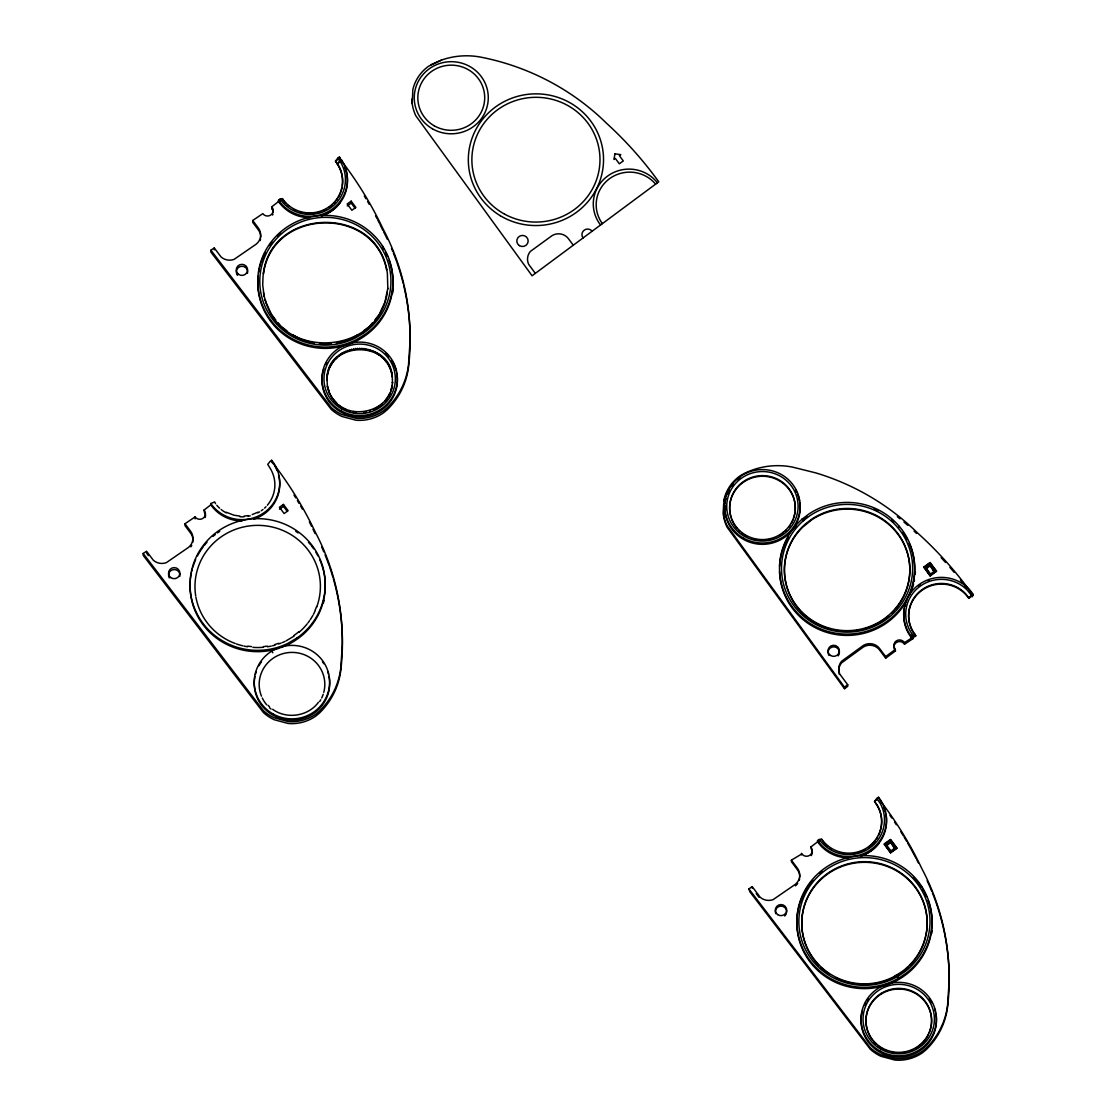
<?xml version="1.0" encoding="UTF-8"?>
<svg xmlns="http://www.w3.org/2000/svg" width="1116" height="1116" viewBox="0 0 1116 1116"><rect width="100%" height="100%" fill="white"/><g stroke="black" fill="none" stroke-linecap="round" stroke-linejoin="round"><path stroke-width="1.5" d="M326.876 380.165L326.932 378.157L327.476 387.126L330.015 394.743L327.448 386.15L327.476 387.126M387.838 288.946L387.378 273.643C378.798 203.056 267.296 206.418 262.985 277.396L262.72 285.068L264.171 296.465L263.446 292.699M326.974 379.119C326.458 340.282 390.377 338.274 392.302 377.069L392.274 376.106L392.497 383.095L392.455 382.118C391.786 414.343 342.417 423.257 329.987 393.781M384.783 302.673L387.824 288.305M392.692 293.131L393.306 288.974M931.762 933.367L932.167 930.605M391.953 374.125L391.981 375.088C386.806 340.115 330.127 341.887 327.169 377.124L327.127 376.162M390.907 390L390.949 390.963L392.288 385.09M723.628 503.846L723.433 515.09A43.161 42.031 -1.7 0 0 727.018 527.101L844.505 688.698L847.755 686.284L847.714 684.736L839.86 674.19A12.611 12.276 -1.7 0 1 841.506 661.328L863.31 645.466A12.192 11.871 -1.7 0 1 879.882 648.884L885.63 656.626L885.685 658.175L895.464 650.921L895.004 648.842A5.692 5.552 -1.7 0 1 896.092 641.072A5.692 5.552 -1.7 0 1 904.072 642.119L904.532 644.197L912.762 638.812L911.967 636.929M386.624 269.235L386.652 269.877C373.846 205.121 272.36 208.176 263.488 273.587L263.46 272.946M265.957 302.617L265.134 299.548C281.371 361.319 378.826 355.432 387.322 292.113L387.336 292.755M914.199 581.227L914.45 579.999M913.586 584.114L911.521 590.852M323.319 603.226L324.086 600.52M374.878 319.985L379.328 314.293L384.364 303.245M315.172 610.089L316.623 606.518M388.452 395.524L388.48 396.487L390.237 392.86M339.962 202.903L337.981 205.372A35.712 34.777 -1.7 0 1 325.454 214.398L321.408 215.862M879.017 843.138L877.05 845.607A35.712 34.777 -1.7 0 1 864.509 854.647L860.478 856.112M341.412 159.727L341.636 161.248L339.404 157.021L337.771 158.179L335.498 161.109L337.52 164.457A32.81 31.959 -1.7 0 1 342.347 185.577M339.78 160.885L337.52 164.457M904.49 642.649L911.646 638.003L909.54 633.818A37.707 36.716 -1.7 0 1 919.249 584.421A37.707 36.716 -1.7 0 1 970.46 590.685L972.65 593.628L968.758 598.357L972.789 595.372L970.502 591.982M877.204 799.488L874.553 801.358L877.608 805.78A32.81 31.959 -1.7 0 1 866.407 848.16A32.81 31.959 -1.7 0 1 822.297 839.999L821.474 838.883L817.568 840.515L819.744 843.333A37.707 36.716 -1.7 0 0 870.954 849.597A37.707 36.716 -1.7 0 0 880.663 800.2L878.473 797.27L876.841 798.428L874.553 801.358L876.59 804.692A32.81 31.959 -1.7 0 1 878.543 835.424M337.66 164.066L339.962 161.123L337.771 158.179M318.506 702.187C308.351 716.36 286.645 719.625 272.653 709.288M363.732 330.81L369.675 326.388L372.353 322.942M802.348 518.968L799.265 521.8A67.602 65.844 -1.7 0 0 792.834 607.634A67.602 65.844 -1.7 0 0 879.059 626.229A67.602 65.844 -1.7 0 0 910.684 545.836L909.122 541.985A67.602 65.844 -1.7 0 0 900.486 527.798L897.766 524.618A67.602 65.844 -1.7 0 0 809.058 513.876L802.348 518.968L803.687 520.433L810.202 515.508A65.579 63.877 -1.7 0 1 907.266 542.781L908.773 546.505A65.579 63.877 -1.7 0 1 878.097 624.5A65.579 63.877 -1.7 0 1 794.452 606.462A65.579 63.877 -1.7 0 1 800.688 523.195L803.687 520.433M299.046 631.642L293.954 635.534M273.239 212.542A5.692 5.552 -1.7 0 0 272.234 209.264L271.788 206.781L279.544 200.796M205.191 517.517A5.692 5.552 -1.7 0 0 204.493 512.523L204.047 510.054L210.798 504.85L210.771 503.553L214.677 501.921L215.514 503.679M812.211 853.252A5.692 5.552 -1.7 0 0 811.29 849.109L810.858 847.016L817.596 841.813L817.568 840.515M279.586 201.438L278.554 202.219L278.498 200.28L280.088 199.08L282.404 198.648L283.227 199.764A32.81 31.959 -1.7 0 0 327.351 207.925A32.81 31.959 -1.7 0 0 338.553 165.531L335.498 161.109L338.134 159.239M818.335 841.548L819.925 840.348A35.684 34.763 -1.7 0 0 867.913 849.234A35.684 34.763 -1.7 0 0 880.106 803.129L876.841 798.428M655.608 184.14L658.747 181.782A385.843 375.799 -1.7 0 0 606.476 123.206A245.101 238.726 -1.7 0 0 481.387 57.251A74.102 72.177 -1.7 0 0 441.643 60.013L428.572 66.235A40.901 39.841 -1.7 0 0 412.85 89.545L412.195 103.69A43.161 42.031 -1.7 0 0 415.766 115.687L532.081 275.778L655.608 184.14A33.452 32.573 -1.7 0 0 609.392 178.811A33.452 32.573 -1.7 0 0 602.361 223.619L602.375 223.646M844.505 688.698L844.449 687.149L847.714 684.736M885.63 656.626L895.409 649.373M351.177 201.159L347.174 203.991L351.861 210.268L355.865 207.436L351.177 201.159L351.233 203.098L354.986 208.12M347.229 205.93L351.233 203.098M210.771 503.553L212.947 506.357A37.707 36.716 -1.7 0 0 264.157 512.621A37.707 36.716 -1.7 0 0 273.866 463.238L271.676 460.294L270.044 461.452L267.756 464.382L269.793 467.73A32.81 31.959 -1.7 0 1 267.338 505.213M204.047 510.054L204.437 510.598A5.692 5.552 -1.7 0 1 203 518.312A5.692 5.552 -1.7 0 1 195.077 516.917L184.977 523.753L190.362 530.923A12.192 11.871 -1.7 0 1 188.576 547.342L166.354 562.645A12.611 12.276 -1.7 0 1 153.297 560.204L146.545 551.22L143.183 553.494L263.474 710.753A43.161 42.031 -1.7 0 0 274.09 717.783L288.095 721.536A40.901 39.841 -1.7 0 0 315.702 714.184L319.12 711.338A74.102 72.177 -1.7 0 0 340.785 668.01L342.319 644.616A245.101 238.726 -1.7 0 0 315.061 531.676A386.01 375.966 -1.7 0 0 274.355 464.926L271.816 462.163M283.45 504.432L279.446 507.264L284.134 513.541L288.123 510.71L283.45 504.432L283.506 506.357L287.244 511.379M279.502 509.189L283.506 506.357M293.968 636.176L286.045 640.891M806.924 516.708L805.654 517.601A67.616 65.858 -1.7 0 0 803.45 519.345M923.825 567.054L930.13 562.576L936.491 571.099L930.2 575.968L923.825 567.054L930.2 575.968M923.839 567.444L930.13 562.576M929.614 573.931L925.834 567.751L929.837 564.905L934.552 572.341L929.837 564.905M925.862 568.895L929.865 566.063M934.51 571.197L930.507 574.029L925.834 567.751M930.186 575.563L936.491 571.099M972.775 594.856L968.73 597.716L965.368 593.517A32.81 31.959 -1.7 0 0 920.533 590.796A32.81 31.959 -1.7 0 0 914.869 634.209L915.72 635.967L912.748 637.933M890.261 841.785L886.257 844.617L890.931 850.894L894.934 848.062L890.261 841.785L894.976 849.22L894.934 848.062M886.285 845.775L890.289 842.943M890.61 852.443L896.915 847.979L890.554 839.455L884.249 843.919L890.624 852.833L896.929 848.369L890.568 839.846L884.263 844.31L890.624 852.833M900.765 973.138L896.301 976.012M260.726 237.317A12.192 11.871 -1.7 0 0 258.145 229.589L252.76 222.405L252.704 220.48L262.804 213.644A5.692 5.552 -1.7 0 0 270.728 215.039A5.692 5.552 -1.7 0 0 272.178 207.325L271.788 206.781M407.982 308.211A245.101 238.726 -1.7 0 1 408.568 366.676A74.102 72.177 -1.7 0 1 386.917 410.004L383.485 412.85A40.901 39.841 -1.7 0 1 355.892 420.202L341.873 416.449A43.161 42.031 -1.7 0 1 331.257 409.419L210.966 252.16L210.91 250.221L214.272 247.947L221.038 256.931A12.611 12.276 -1.7 0 0 234.095 259.372L256.317 244.069A12.192 11.871 -1.7 0 0 258.089 227.664L252.704 220.48M947.038 948.056A245.101 238.726 -1.7 0 1 947.623 1006.52A74.102 72.177 -1.7 0 1 925.973 1049.863L922.541 1052.695A40.901 39.841 -1.7 0 1 894.934 1060.061L880.929 1056.294A43.161 42.031 -1.7 0 1 870.313 1049.277L750.022 892.005L748.864 888.908L752.226 886.634L760.094 897.166A12.611 12.276 -1.7 0 0 773.151 899.608L795.373 884.304A12.192 11.871 -1.7 0 0 797.159 867.899L791.383 860.171L801.874 853.893A5.692 5.552 -1.7 0 0 809.798 855.274A5.692 5.552 -1.7 0 0 811.234 847.56L810.858 847.016M910.837 635.674L912.511 634.572A35.684 34.763 -1.7 0 1 918.663 587.351A35.684 34.763 -1.7 0 1 967.433 590.294L971.018 594.786M911.605 636.706L913.279 635.604L915.72 635.967M881.194 993.393L879.492 994.523A32.824 31.973 -1.7 0 0 884.765 1049.319A32.824 31.973 -1.7 0 0 931.525 1018.35A32.824 31.973 -1.7 0 0 881.194 993.393L881.068 994.133M897.696 976.472L904.518 971.966A65.579 63.877 -1.7 0 0 907.894 873.577L904.727 871.024A65.579 63.877 -1.7 0 0 819.13 875.349A65.579 63.877 -1.7 0 0 810.886 958.449A65.579 63.877 -1.7 0 0 894.069 978.397L897.696 976.472L898.715 978.174L905.746 973.529A67.602 65.844 -1.7 0 0 922.681 887.987L920.407 884.486A67.602 65.844 -1.7 0 0 909.233 872.098L905.969 869.462A67.602 65.844 -1.7 0 0 817.721 873.926A67.602 65.844 -1.7 0 0 809.24 959.593A67.602 65.844 -1.7 0 0 894.99 980.155L898.715 978.174M431.069 64.658L441.643 60.013M336.39 343.268L350.201 339.25L357.204 335.121M893.93 977.267L896.092 975.454M257.838 512.216L252.174 514.615M253.681 519.135L255.899 518.354A37.707 36.716 -1.7 0 0 271.09 507.613L272.541 505.785A37.707 36.716 -1.7 0 0 278.582 475.067M321.492 215.834L323.64 215.081A37.707 36.716 -1.7 0 0 338.818 204.34L340.268 202.512A37.707 36.716 -1.7 0 0 344.844 167.414M860.562 856.084L862.71 855.33A37.707 36.716 -1.7 0 0 877.887 844.575L879.338 842.747A37.707 36.716 -1.7 0 0 885.895 814.289M275.038 644.462L278.791 643.29M928.4 580.948L929.321 580.655M248.171 515.606L244.083 516.122M263.432 646.624L267.352 646.136M319.357 343.337L323.319 344.23L331.173 343.351M239.968 516.122L233.872 515.187L226.227 512.244M247.724 646.136L251.63 646.61M293.355 335.093L300.385 339.222L314.182 343.268M278.261 322.901L280.967 326.346L286.854 330.782M333.126 398.956L338.79 405.764L338.762 404.787M268.021 705.312L269.472 706.735M802.097 519.205L803.478 520.628M600.659 224.93L599.264 223.214A35.712 34.777 -1.7 0 1 607.369 176.244A35.712 34.777 -1.7 0 1 655.999 181.099L657.31 182.857M278.54 201.578L280.716 204.381A37.707 36.716 -1.7 0 0 309.76 217.676M911.995 637.822L912.762 638.812M904.532 644.197L904.113 643.667A5.692 5.552 -1.7 0 0 894.209 648.856M895.464 650.921L895.046 650.391A5.692 5.552 -1.7 0 1 894.572 649.651M885.685 658.175L879.924 650.433A12.192 11.871 -1.7 0 0 863.352 647.015L841.548 662.876A12.611 12.276 -1.7 0 0 839.344 674.329M844.449 687.149L726.962 525.552A43.161 42.031 -1.7 0 1 723.391 513.541L724.047 499.396A40.901 39.841 -1.7 0 1 739.768 476.086L743.591 473.798A74.102 72.177 -1.7 0 1 792.583 467.116L815.88 472.919A245.101 238.726 -1.7 0 1 917.673 533.071A386.01 375.966 -1.7 0 1 970.25 591.424L970.767 592.15M878.473 797.27L881.152 801.888A386.01 375.966 -1.7 0 1 921.858 868.653A245.101 238.726 -1.7 0 1 949.116 981.578L947.582 1004.972A74.102 72.177 -1.7 0 1 925.931 1048.315L922.5 1051.146A40.901 39.841 -1.7 0 1 894.893 1058.512L880.887 1054.76A43.161 42.031 -1.7 0 1 870.271 1047.729L748.864 888.908M210.91 250.221L331.201 407.493A43.161 42.031 -1.7 0 0 341.817 414.51L355.823 418.277A40.901 39.841 -1.7 0 0 383.43 410.911L386.861 408.079A74.102 72.177 -1.7 0 0 408.512 364.737L410.046 341.343A245.101 238.726 -1.7 0 0 382.802 228.403A386.01 375.966 -1.7 0 0 342.096 161.653M968.758 598.357L966.749 595.665A32.81 31.959 -1.7 0 0 921.356 590.81A32.81 31.959 -1.7 0 0 914.897 634.851M930.144 562.98L936.505 571.504M914.869 634.209L915.692 635.311M912.511 634.572L913.279 635.604M911.646 638.003L909.582 635.102A37.707 36.716 -1.7 0 1 904.406 608.555M573.289 245.213L568.686 239.019A12.192 11.871 -1.7 0 0 552.113 235.602L530.309 251.463A12.611 12.276 -1.7 0 0 528.663 264.325L535.331 273.364M341.538 160.955L339.404 157.021M339.557 158.904L341.566 161.597M819.158 839.316L819.925 840.348M817.596 841.813L819.786 844.617A37.707 36.716 -1.7 0 0 848.83 857.911M285.877 203.489A32.81 31.959 -1.7 0 1 283.255 200.406L282.404 198.648M280.088 199.08L280.855 200.113A35.684 34.763 -1.7 0 0 328.843 208.999A35.684 34.763 -1.7 0 0 341.036 162.894L339.962 161.123M278.498 200.28L280.688 203.098A37.707 36.716 -1.7 0 0 331.884 209.362A37.707 36.716 -1.7 0 0 341.594 159.965M756.188 893.498L758.992 897.25M210.798 504.85L212.989 507.654A37.707 36.716 -1.7 0 0 242.019 520.949M146.601 553.159L148.47 555.656M266.333 303.189L271.369 314.252L275.764 319.943M271.746 651.116L272.834 652.776M920.463 885.769L921.551 887.457L921.509 886.174M383.653 249.035L382.439 245.939M897.431 976.612L898.408 978.341M909.163 543.283L910.726 547.119A67.616 65.858 -1.7 0 1 909.191 595.581M264.157 295.824L265.148 300.19M411.846 99.059L412.195 103.69M972.65 593.628L972.692 594.912M899.175 526.264L899.217 527.547M271.676 460.294L271.718 461.578M972.789 595.372L972.287 596.767L972.273 595.86M822.241 839.916L822.311 840.641A32.81 31.959 -1.7 0 0 827.933 846.472M801.483 853.349L801.539 854.898M783.223 532.318L781.758 534.09A32.824 31.973 -1.7 0 1 780.042 535.22M791.383 860.171L791.439 861.719L797.201 869.448A12.192 11.871 -1.7 0 1 799.781 877.162M752.226 886.634L752.282 888.183M391.507 372.158L391.535 373.135M391.939 386.108L391.967 387.071M390.935 370.233L390.963 371.196M391.493 388.061L391.521 389.038M390.237 368.35L390.265 369.312M389.414 366.508L389.442 367.471M388.48 364.709L388.507 365.685M389.386 393.725L389.428 394.701M387.433 362.979L387.461 363.955M386.275 361.319L386.303 362.295M387.405 397.254L386.275 399.877L386.248 398.914M385.006 359.743L385.034 360.705M383.653 358.236L383.681 359.199M384.978 400.505L385.006 401.467M382.188 356.813L382.216 357.776M382.16 403.434L382.188 404.397M380.64 355.488L380.668 356.45M380.612 404.759L380.64 405.722M379.022 354.26L379.049 355.223M378.98 405.987L377.292 408.093L377.264 407.117M377.306 353.13L377.334 354.093M375.534 352.112L375.562 353.075M373.707 351.191L373.734 352.168M375.492 408.149L375.52 409.112M371.809 350.396L371.837 351.373M373.651 409.056L373.679 410.032M369.87 349.726L369.898 350.689M369.815 410.549L369.842 411.511M367.889 349.168L367.917 350.131M365.881 348.722L365.909 349.699M363.844 348.415L363.872 349.378M365.825 411.539L365.853 412.515M363.788 411.86L363.816 412.822M361.793 348.22L361.821 349.196M359.729 348.164L359.757 349.127M357.664 348.234L357.692 349.196M355.613 348.415L355.641 349.392M353.577 348.736L353.605 349.699M355.558 411.86L355.586 412.836M351.554 349.168L351.596 350.145M353.521 411.553L353.549 412.515M349.573 349.74L349.615 350.703M347.634 350.424L347.662 351.387M349.531 410.562L349.559 411.525M345.751 351.219L345.779 352.182M343.909 352.126L343.937 353.102M345.695 409.084L345.723 410.046M342.138 353.158L342.166 354.121M343.868 408.177L343.895 409.14M341.984 353.256L342.012 354.218M342.082 407.145L342.124 408.121M340.422 354.288L340.45 355.251M340.38 406.029L340.408 406.991M338.79 355.516L338.818 356.492M337.241 356.855L337.269 357.817M335.79 358.264L335.818 359.24M337.213 403.462L337.241 404.438M334.423 359.784L334.451 360.747M335.749 402.053L335.776 403.015M334.395 400.546L334.423 401.509M333.154 361.361L333.182 362.337M331.996 363.035L332.024 363.997M331.968 397.296L331.996 398.259L330.922 395.566M330.95 364.765L330.978 365.727M330.001 366.55L330.029 367.513M329.192 368.392L329.22 369.354M328.481 370.289L328.509 371.251M329.164 391.939L329.192 392.902M328.467 390.042L328.495 391.019M327.909 372.214L327.937 373.176M327.462 374.167L327.49 375.143M327.895 388.117L327.923 389.079M283.255 200.406L283.171 199.68L280.855 200.113L279.265 201.312L279.307 202.596M272.178 207.325L272.234 209.264M214.272 247.947L214.328 249.886M195.077 516.917L195.133 518.856M184.977 523.753L185.033 525.678L190.417 532.862A12.192 11.871 -1.7 0 1 192.803 542.236M143.183 553.494L143.239 555.433L263.529 712.692A43.161 42.031 -1.7 0 0 274.145 719.722L288.151 723.475A40.901 39.841 -1.7 0 0 315.758 716.109L319.19 713.277A74.102 72.177 -1.7 0 0 340.84 669.935A245.101 238.726 -1.7 0 0 333.335 578.702M583.082 237.959A5.692 5.552 -1.7 0 1 584.17 230.189A5.692 5.552 -1.7 0 1 592.15 231.235M265.971 506.72A32.81 31.959 -1.7 0 1 264.52 508.143M262.971 509.482A32.81 31.959 -1.7 0 1 261.339 510.71M259.637 511.839A32.81 31.959 -1.7 0 1 257.852 512.858M250.207 515.815A32.81 31.959 -1.7 0 1 248.198 516.262M244.111 516.764A32.81 31.959 -1.7 0 1 239.982 516.764M226.241 512.886A32.81 31.959 -1.7 0 1 221.135 509.51M219.601 508.185A32.81 31.959 -1.7 0 1 216.783 505.255M321.771 547.203A245.101 238.726 -1.7 0 1 323.793 551.834M325.091 554.931A245.101 238.726 -1.7 0 1 329.262 565.924M329.806 567.5A245.101 238.726 -1.7 0 1 332.861 577.098M275.108 466.502A37.707 36.716 -1.7 0 1 277.117 470.673M319.762 559.674A67.616 65.858 -1.7 0 1 298.99 637.85L295.545 640.277A67.616 65.858 -1.7 0 1 280.437 647.768M279.098 648.229A67.616 65.858 -1.7 0 1 190.236 580.948M190.362 579.567A67.616 65.858 -1.7 0 1 191.408 572.745M191.701 571.406A67.616 65.858 -1.7 0 1 192.384 568.728M192.775 567.388A67.616 65.858 -1.7 0 1 195.663 559.618M197.476 555.866A67.616 65.858 -1.7 0 1 203.461 546.505M204.326 545.403A67.616 65.858 -1.7 0 1 207.032 542.223M213.044 536.378A67.616 65.858 -1.7 0 1 215.221 534.592M217.453 532.904A67.616 65.858 -1.7 0 1 219.768 531.314M295.782 531.342A67.616 65.858 -1.7 0 1 298.084 532.946M308.462 542.264A67.616 65.858 -1.7 0 1 310.29 544.371M311.169 545.459A67.616 65.858 -1.7 0 1 313.652 548.807M315.926 552.294A67.616 65.858 -1.7 0 1 317.962 555.921M329.025 676.491A37.721 36.744 -1.7 0 1 291.932 720.155A37.721 36.744 -1.7 0 1 254.922 676.547M255.438 674.301A37.721 36.744 -1.7 0 1 256.108 672.083M258.926 665.736A37.721 36.744 -1.7 0 1 261.465 661.844M322.496 661.788A37.721 36.744 -1.7 0 1 323.835 663.699M327.853 672.027A37.721 36.744 -1.7 0 1 328.509 674.245M168.683 576.247A5.692 5.552 -1.7 0 1 174.403 569.537A5.692 5.552 -1.7 0 1 179.746 576.512M169.311 577.865A5.692 5.552 -1.7 0 1 168.934 577.07M293.968 495.044A386.01 375.966 -1.7 0 1 295.698 497.82M297.386 500.596A386.01 375.966 -1.7 0 1 299.06 503.4M300.72 506.218A386.01 375.966 -1.7 0 1 302.338 509.049M309.341 521.939A386.01 375.966 -1.7 0 1 311.559 526.292M312.996 529.207A386.01 375.966 -1.7 0 1 315.117 533.615M323.779 692.311A32.824 31.973 -1.7 0 0 311.308 658.496A32.824 31.973 -1.7 0 0 274.424 657.394L272.723 658.524A32.824 31.973 -1.7 0 0 261.465 696.175M323.208 694.236A32.824 31.973 -1.7 0 1 321.687 697.974M320.752 699.76A32.824 31.973 -1.7 0 1 319.706 701.49M271.049 709.037A32.824 31.973 -1.7 0 1 269.5 707.697M266.682 704.782A32.824 31.973 -1.7 0 1 262.288 698.016M316.651 607.16A62.719 61.087 -1.7 0 0 311.727 555.363L309.62 552.127A62.719 61.087 -1.7 0 0 299.255 540.632L296.214 538.191A62.719 61.087 -1.7 0 0 225.864 533.853A62.719 61.087 -1.7 0 0 195.719 595.972M315.186 610.731A62.719 61.087 -1.7 0 1 313.498 614.205M312.899 615.335A62.719 61.087 -1.7 0 1 310.206 619.743M309.481 620.803A62.719 61.087 -1.7 0 1 307.96 622.881M307.165 623.9A62.719 61.087 -1.7 0 1 299.06 632.284M284.859 641.449A62.719 61.087 -1.7 0 1 282.474 642.523M281.26 643.011A62.719 61.087 -1.7 0 1 278.805 643.932M275.052 645.118A62.719 61.087 -1.7 0 1 272.513 645.773M271.244 646.066A62.719 61.087 -1.7 0 1 267.366 646.778M263.46 647.266A62.719 61.087 -1.7 0 1 252.955 647.364M247.738 646.778A62.719 61.087 -1.7 0 1 243.874 646.052M242.591 645.759A62.719 61.087 -1.7 0 1 236.313 643.904M235.085 643.458A62.719 61.087 -1.7 0 1 195.928 597.227M191.757 545.375A12.192 11.871 -1.7 0 1 190.906 546.812M906.722 600.561A67.616 65.858 -1.7 0 1 831.713 633.707A67.616 65.858 -1.7 0 1 779.54 571.755M779.596 566.244A67.616 65.858 -1.7 0 1 781.8 552.643M782.19 551.304A67.616 65.858 -1.7 0 1 788.203 537.34M794.564 528.217A67.616 65.858 -1.7 0 1 796.378 526.11M873.94 509.063A67.616 65.858 -1.7 0 1 877.79 510.821M891.81 520.07A67.616 65.858 -1.7 0 1 893.902 521.925M903.025 532.43A67.616 65.858 -1.7 0 1 907.35 539.53M731.245 518.145A32.824 31.973 -1.7 0 1 758.392 476.518A32.824 31.973 -1.7 0 1 795.248 510.221M795.038 512.23A32.824 31.973 -1.7 0 1 793.699 518.103M792.988 519.986A32.824 31.973 -1.7 0 1 791.23 523.627M790.184 525.357A32.824 31.973 -1.7 0 1 789.026 527.017M786.389 530.114A32.824 31.973 -1.7 0 1 784.939 531.537M770.612 539.209A32.824 31.973 -1.7 0 1 768.603 539.642M756.299 539.656A32.824 31.973 -1.7 0 1 754.29 539.223M746.646 536.28A32.824 31.973 -1.7 0 1 744.874 535.248M743.158 534.118A32.824 31.973 -1.7 0 1 741.54 532.89M739.992 531.565A32.824 31.973 -1.7 0 1 738.527 530.142M737.174 528.649A32.824 31.973 -1.7 0 1 731.943 520.042M895.06 609.531A62.719 61.087 -1.7 0 0 906.136 549.393L904.685 545.822A62.719 61.087 -1.7 0 0 896.678 532.653L894.167 529.709A62.719 61.087 -1.7 0 0 811.862 519.749L802.767 527.087A62.719 61.087 -1.7 0 0 785.943 583.654M894.209 610.508A62.719 61.087 -1.7 0 1 891.517 613.312M888.643 615.934A62.719 61.087 -1.7 0 1 868.415 627.638M867.174 628.057A62.719 61.087 -1.7 0 1 864.663 628.824M856.976 630.512A62.719 61.087 -1.7 0 1 853.07 631M841.269 631.028A62.719 61.087 -1.7 0 1 837.363 630.554M829.676 628.894A62.719 61.087 -1.7 0 1 827.165 628.141M825.924 627.722A62.719 61.087 -1.7 0 1 813.006 621.5M811.918 620.789A62.719 61.087 -1.7 0 1 809.77 619.324M808.723 618.543A62.719 61.087 -1.7 0 1 800.995 611.638M800.116 610.689A62.719 61.087 -1.7 0 1 786.236 584.896M799.893 502.967A37.721 36.744 -1.7 0 1 763.609 544.315A37.721 36.744 -1.7 0 1 724.814 505.325M725.037 503.023A37.721 36.744 -1.7 0 1 725.93 498.489M727.395 494.095A37.721 36.744 -1.7 0 1 729.418 489.924M731.957 486.018A37.721 36.744 -1.7 0 1 733.407 484.205M795.527 489.868A37.721 36.744 -1.7 0 1 796.601 491.933M797.549 494.039A37.721 36.744 -1.7 0 1 799.516 500.679M915.385 571.657A67.239 65.495 -1.7 0 1 915.19 574.447M725.526 510.221A37.009 36.047 -1.7 0 1 725.47 507.947M918.566 586.109A35.712 34.777 -1.7 0 1 920.393 584.84M828.225 653.809A5.692 5.552 -1.7 0 1 834.029 646.834A5.692 5.552 -1.7 0 1 839.037 654.353M838.646 655.134A5.692 5.552 -1.7 0 1 838.144 655.859M828.937 655.399A5.692 5.552 -1.7 0 1 828.518 654.632M904.923 606.295A37.707 36.716 -1.7 0 1 905.578 604.091M941.123 557.637A386.01 375.966 -1.7 0 1 945.559 562.478M949.911 567.374A386.01 375.966 -1.7 0 1 954.166 572.355M960.388 579.957A386.01 375.966 -1.7 0 1 962.41 582.538M964.419 585.119A386.01 375.966 -1.7 0 1 966.4 587.727M897.334 516.68A245.101 238.726 -1.7 0 1 899.998 518.8M903.932 522.037A245.101 238.726 -1.7 0 1 907.796 525.371M914.06 531.09A245.101 238.726 -1.7 0 1 916.515 533.434M724.103 500.945A40.901 39.841 -1.7 0 1 727.367 492.03M730.715 486.604A40.901 39.841 -1.7 0 1 732.71 484.107M737.271 479.615A40.901 39.841 -1.7 0 1 739.81 477.634M928.121 900.486A67.616 65.858 -1.7 0 1 905.787 974.826L902.356 977.253A67.616 65.858 -1.7 0 1 887.234 984.744M885.895 985.191A67.616 65.858 -1.7 0 1 817.568 970.278A67.616 65.858 -1.7 0 1 799.572 904.365M799.977 903.039A67.616 65.858 -1.7 0 1 812.908 880.231M819.842 873.34A67.616 65.858 -1.7 0 1 822.018 871.568M913.348 877.204A67.616 65.858 -1.7 0 1 919.654 884.639M922.723 889.271A67.616 65.858 -1.7 0 1 924.104 891.67M924.759 892.898A67.616 65.858 -1.7 0 1 926.559 896.636M877.608 837.209A32.81 31.959 -1.7 0 1 876.562 838.939M875.404 840.599A32.81 31.959 -1.7 0 1 868.136 847.672M864.649 849.834A32.81 31.959 -1.7 0 1 862.821 850.741M860.924 851.536A32.81 31.959 -1.7 0 1 858.985 852.219M857.004 852.777A32.81 31.959 -1.7 0 1 854.995 853.224M842.706 853.238A32.81 31.959 -1.7 0 1 840.683 852.791M831.267 848.83A32.81 31.959 -1.7 0 1 829.565 847.7M811.974 854.103A5.692 5.552 -1.7 0 1 811.137 855.623M883.914 807.649A37.707 36.716 -1.7 0 1 885.379 812.03M889.898 815.308A386.01 375.966 -1.7 0 1 891.768 817.986M894.53 822.032A386.01 375.966 -1.7 0 1 896.343 824.752M900.752 831.629A386.01 375.966 -1.7 0 1 903.332 835.786M904.183 837.181A386.01 375.966 -1.7 0 1 906.68 841.394M907.503 842.803A386.01 375.966 -1.7 0 1 916.124 858.525M916.864 859.962A386.01 375.966 -1.7 0 1 918.342 862.877M927.159 880.733A245.101 238.726 -1.7 0 1 931.874 891.517M932.502 893.065A245.101 238.726 -1.7 0 1 935.487 900.919M936.045 902.495A245.101 238.726 -1.7 0 1 946.8 946.396M935.822 1013.467A37.721 36.744 -1.7 0 1 897.557 1057.103A37.721 36.744 -1.7 0 1 862.236 1011.263M864.649 1004.763A37.721 36.744 -1.7 0 1 865.723 1002.698M866.937 1000.717A37.721 36.744 -1.7 0 1 868.262 998.806M929.293 998.764A37.721 36.744 -1.7 0 1 931.832 1002.656M934.65 1008.99A37.721 36.744 -1.7 0 1 935.306 1011.208M786.236 913.92A5.692 5.552 -1.7 0 1 785.803 914.688M785.259 915.371A5.692 5.552 -1.7 0 1 784.618 915.971M775.718 913.655A5.692 5.552 -1.7 0 1 780.293 906.164A5.692 5.552 -1.7 0 1 786.696 912.246M925.931 935.515A62.719 61.087 -1.7 0 0 918.524 892.34L916.417 889.089A62.719 61.087 -1.7 0 0 906.053 877.608L903.025 875.153A62.719 61.087 -1.7 0 0 821.641 878.864A62.719 61.087 -1.7 0 0 812.532 957.723M925.652 936.756A62.719 61.087 -1.7 0 1 918.398 954.529M917.715 955.631A62.719 61.087 -1.7 0 1 916.278 957.765M915.525 958.825A62.719 61.087 -1.7 0 1 909.652 965.717M907.796 967.516A62.719 61.087 -1.7 0 1 902.816 971.701M892.842 977.853A62.719 61.087 -1.7 0 1 886.829 980.448M885.602 980.894A62.719 61.087 -1.7 0 1 883.119 981.717M881.849 982.08A62.719 61.087 -1.7 0 1 879.31 982.736M878.041 983.029A62.719 61.087 -1.7 0 1 874.163 983.754M866.323 984.465A62.719 61.087 -1.7 0 1 862.375 984.465M854.535 983.74A62.719 61.087 -1.7 0 1 850.671 983.015M849.388 982.722A62.719 61.087 -1.7 0 1 846.863 982.066M845.607 981.689A62.719 61.087 -1.7 0 1 843.11 980.88M841.883 980.434A62.719 61.087 -1.7 0 1 835.898 977.825M829.118 973.919A62.719 61.087 -1.7 0 1 820.971 967.488M819.116 965.675A62.719 61.087 -1.7 0 1 813.285 958.77M799.6 878.808A12.192 11.871 -1.7 0 1 799.182 880.426M797.689 883.398A12.192 11.871 -1.7 0 1 795.429 885.853M929.293 1032.774A32.824 31.973 -1.7 0 0 919.723 996.365A32.824 31.973 -1.7 0 0 881.222 994.035L879.506 995.165A32.824 31.973 -1.7 0 0 872.21 1039.833M928.484 1034.616A32.824 31.973 -1.7 0 1 916.348 1048.008M912.735 1049.947A32.824 31.973 -1.7 0 1 910.851 1050.742M904.909 1052.43A32.824 31.973 -1.7 0 1 900.821 1052.932M896.692 1052.932A32.824 31.973 -1.7 0 1 892.605 1052.43M886.676 1050.756A32.824 31.973 -1.7 0 1 884.779 1049.961M882.951 1049.054A32.824 31.973 -1.7 0 1 881.18 1048.036M879.464 1046.906A32.824 31.973 -1.7 0 1 877.846 1045.678M876.297 1044.353A32.824 31.973 -1.7 0 1 873.479 1041.423M389.052 260.251A67.616 65.858 -1.7 0 1 366.732 334.577L363.286 337.018A67.616 65.858 -1.7 0 1 352.126 342.975M350.815 343.519A67.616 65.858 -1.7 0 1 345.486 345.374M344.119 345.779A67.616 65.858 -1.7 0 1 258.089 276.294M258.633 272.192A67.616 65.858 -1.7 0 1 259.442 268.133M259.763 266.794A67.616 65.858 -1.7 0 1 260.502 264.129M260.921 262.804A67.616 65.858 -1.7 0 1 261.828 260.195M262.316 258.898A67.616 65.858 -1.7 0 1 265.217 252.607M269.542 245.492A67.616 65.858 -1.7 0 1 272.053 242.144M277.675 235.936A67.616 65.858 -1.7 0 1 280.786 233.105M385.704 252.662A67.616 65.858 -1.7 0 1 387.503 256.401M342.026 187.558A32.81 31.959 -1.7 0 1 338.539 196.974M337.492 198.704A32.81 31.959 -1.7 0 1 336.334 200.364M335.065 201.954A32.81 31.959 -1.7 0 1 333.712 203.461M332.247 204.884A32.81 31.959 -1.7 0 1 329.067 207.436M325.593 209.585A32.81 31.959 -1.7 0 1 323.752 210.506M319.915 211.984A32.81 31.959 -1.7 0 1 317.934 212.542M313.889 213.296A32.81 31.959 -1.7 0 1 305.672 213.309M301.627 212.556A32.81 31.959 -1.7 0 1 299.646 211.998M295.81 210.519A32.81 31.959 -1.7 0 1 293.982 209.613M288.877 206.237A32.81 31.959 -1.7 0 1 287.328 204.912M272.918 214.244A5.692 5.552 -1.7 0 1 272.569 215.039M383.639 231.835A245.101 238.726 -1.7 0 1 387.392 239.368M391.535 248.561A245.101 238.726 -1.7 0 1 392.818 251.658M393.446 253.22A245.101 238.726 -1.7 0 1 396.431 261.074M396.989 262.651A245.101 238.726 -1.7 0 1 403.239 283.534M403.629 285.166A245.101 238.726 -1.7 0 1 407.745 306.551M396.752 373.232A37.721 36.744 -1.7 0 1 357.301 416.812A37.721 36.744 -1.7 0 1 323.835 368.81M325.579 364.527A37.721 36.744 -1.7 0 1 326.653 362.463M385.536 353.34A37.721 36.744 -1.7 0 1 388.786 356.702M391.563 360.426A37.721 36.744 -1.7 0 1 396.25 370.972M236.662 273.811A5.692 5.552 -1.7 0 1 241.684 266.278A5.692 5.552 -1.7 0 1 247.487 273.253M237.555 275.303A5.692 5.552 -1.7 0 1 237.052 274.592M364.276 195.942A386.01 375.966 -1.7 0 1 365.964 198.732M367.624 201.536A386.01 375.966 -1.7 0 1 369.257 204.354M375.562 215.779A386.01 375.966 -1.7 0 1 377.069 218.666M377.822 220.117A386.01 375.966 -1.7 0 1 379.287 223.019M380.012 224.483A386.01 375.966 -1.7 0 1 382.858 230.342M260.544 238.964A12.192 11.871 -1.7 0 1 260.126 240.568M614.944 153.813L613.981 159.462L615.362 158.472L619.31 163.773L623.3 160.941L619.366 155.64L620.747 154.664L614.944 153.813M805.626 523.809L802.753 526.445A62.719 61.087 -1.7 0 0 796.782 606.072A62.719 61.087 -1.7 0 0 876.785 623.328A62.719 61.087 -1.7 0 0 906.122 548.751L904.671 545.18A62.719 61.087 -1.7 0 0 896.664 532.011L894.153 529.068A62.719 61.087 -1.7 0 0 811.848 519.093L805.626 523.809M783.362 532.22L781.73 533.448A32.824 31.973 -1.7 0 1 729.892 511.63A32.824 31.973 -1.7 0 1 774.574 477.857A32.824 31.973 -1.7 0 1 783.362 532.22M363.328 333.224L355.014 338.162A65.579 63.877 -1.7 0 1 271.816 318.213A65.579 63.877 -1.7 0 1 280.06 235.113A65.579 63.877 -1.7 0 1 365.657 230.775L368.824 233.342A65.579 63.877 -1.7 0 1 365.448 331.731L363.328 333.224M364.514 334.814L355.92 339.92A67.602 65.844 -1.7 0 1 270.17 319.357A67.602 65.844 -1.7 0 1 278.665 233.69A67.602 65.844 -1.7 0 1 366.899 229.226L370.163 231.863A67.602 65.844 -1.7 0 1 381.351 244.251L383.611 247.738A67.602 65.844 -1.7 0 1 366.676 333.279L364.514 334.814M296.772 638.087L288.193 643.193A67.602 65.844 -1.7 0 1 202.442 622.63A67.602 65.844 -1.7 0 1 210.924 536.963A67.602 65.844 -1.7 0 1 299.158 532.499L302.436 535.136A67.602 65.844 -1.7 0 1 313.61 547.524L315.884 551.011A67.602 65.844 -1.7 0 1 298.949 636.552L296.772 638.087M900.752 972.496L892.814 977.211A62.719 61.087 -1.7 0 1 813.257 958.128A62.719 61.087 -1.7 0 1 821.139 878.655A62.719 61.087 -1.7 0 1 902.997 874.512L906.025 876.953A62.719 61.087 -1.7 0 1 916.403 888.448L918.51 891.698A62.719 61.087 -1.7 0 1 902.802 971.046L900.752 972.496M432.45 128.814A37.009 36.047 -1.7 0 0 488.278 98.027A37.009 36.047 -1.7 0 0 433.064 66.374A37.009 36.047 -1.7 0 0 432.45 128.814M434.264 125.815A33.452 32.587 -1.7 0 0 484.707 97.999A33.452 32.587 -1.7 0 0 434.822 69.387A33.452 32.587 -1.7 0 0 434.264 125.815M500.331 215.737A67.616 65.858 -1.7 0 0 603.505 161.625A67.616 65.858 -1.7 0 0 503.944 101.723A67.616 65.858 -1.7 0 0 500.331 215.737M504.516 214.105A64.058 62.384 -1.7 0 0 599.976 158.918A64.058 62.384 -1.7 0 0 503.288 106.062A64.058 62.384 -1.7 0 0 504.516 214.105M519.372 245.618A5.692 5.552 -1.7 0 0 528.161 241.251A5.692 5.552 -1.7 0 0 519.903 236.02A5.692 5.552 -1.7 0 0 519.372 245.618M170.846 577.642A5.692 5.552 -1.7 0 0 179.857 573.722A5.692 5.552 -1.7 0 0 171.878 568.086A5.692 5.552 -1.7 0 0 170.846 577.642M273.043 713.947A37.707 36.73 -1.7 0 0 329.639 682.085A37.707 36.73 -1.7 0 0 273.099 650.321A37.707 36.73 -1.7 0 0 273.043 713.947M743.535 538.135A37.707 36.73 -1.7 0 0 800.13 506.273A37.707 36.73 -1.7 0 0 743.591 474.509A37.707 36.73 -1.7 0 0 743.535 538.135M744.553 536.419A35.698 34.763 -1.7 0 0 798.107 506.273A35.698 34.763 -1.7 0 0 744.595 476.211A35.698 34.763 -1.7 0 0 744.553 536.419M830.569 655.483A5.692 5.552 -1.7 0 0 839.358 651.102A5.692 5.552 -1.7 0 0 831.099 645.885A5.692 5.552 -1.7 0 0 830.569 655.483M777.643 914.604A5.692 5.552 -1.7 0 0 786.654 910.698A5.692 5.552 -1.7 0 0 778.675 905.048A5.692 5.552 -1.7 0 0 777.643 914.604M880.859 1049.207A35.698 34.763 -1.7 0 0 934.413 1019.061A35.698 34.763 -1.7 0 0 880.901 988.999A35.698 34.763 -1.7 0 0 880.859 1049.207M879.84 1050.909A37.707 36.73 -1.7 0 0 936.436 1019.061A37.707 36.73 -1.7 0 0 879.896 987.297A37.707 36.73 -1.7 0 0 879.84 1050.909M238.573 274.369A5.692 5.552 -1.7 0 0 247.585 270.449A5.692 5.552 -1.7 0 0 239.619 264.813A5.692 5.552 -1.7 0 0 238.573 274.369M341.789 408.972A35.698 34.763 -1.7 0 0 395.357 378.826A35.698 34.763 -1.7 0 0 341.845 348.764A35.698 34.763 -1.7 0 0 341.789 408.972M340.785 410.674A37.707 36.73 -1.7 0 0 397.38 378.826A37.707 36.73 -1.7 0 0 340.826 347.048A37.707 36.73 -1.7 0 0 340.785 410.674"/></g></svg>
